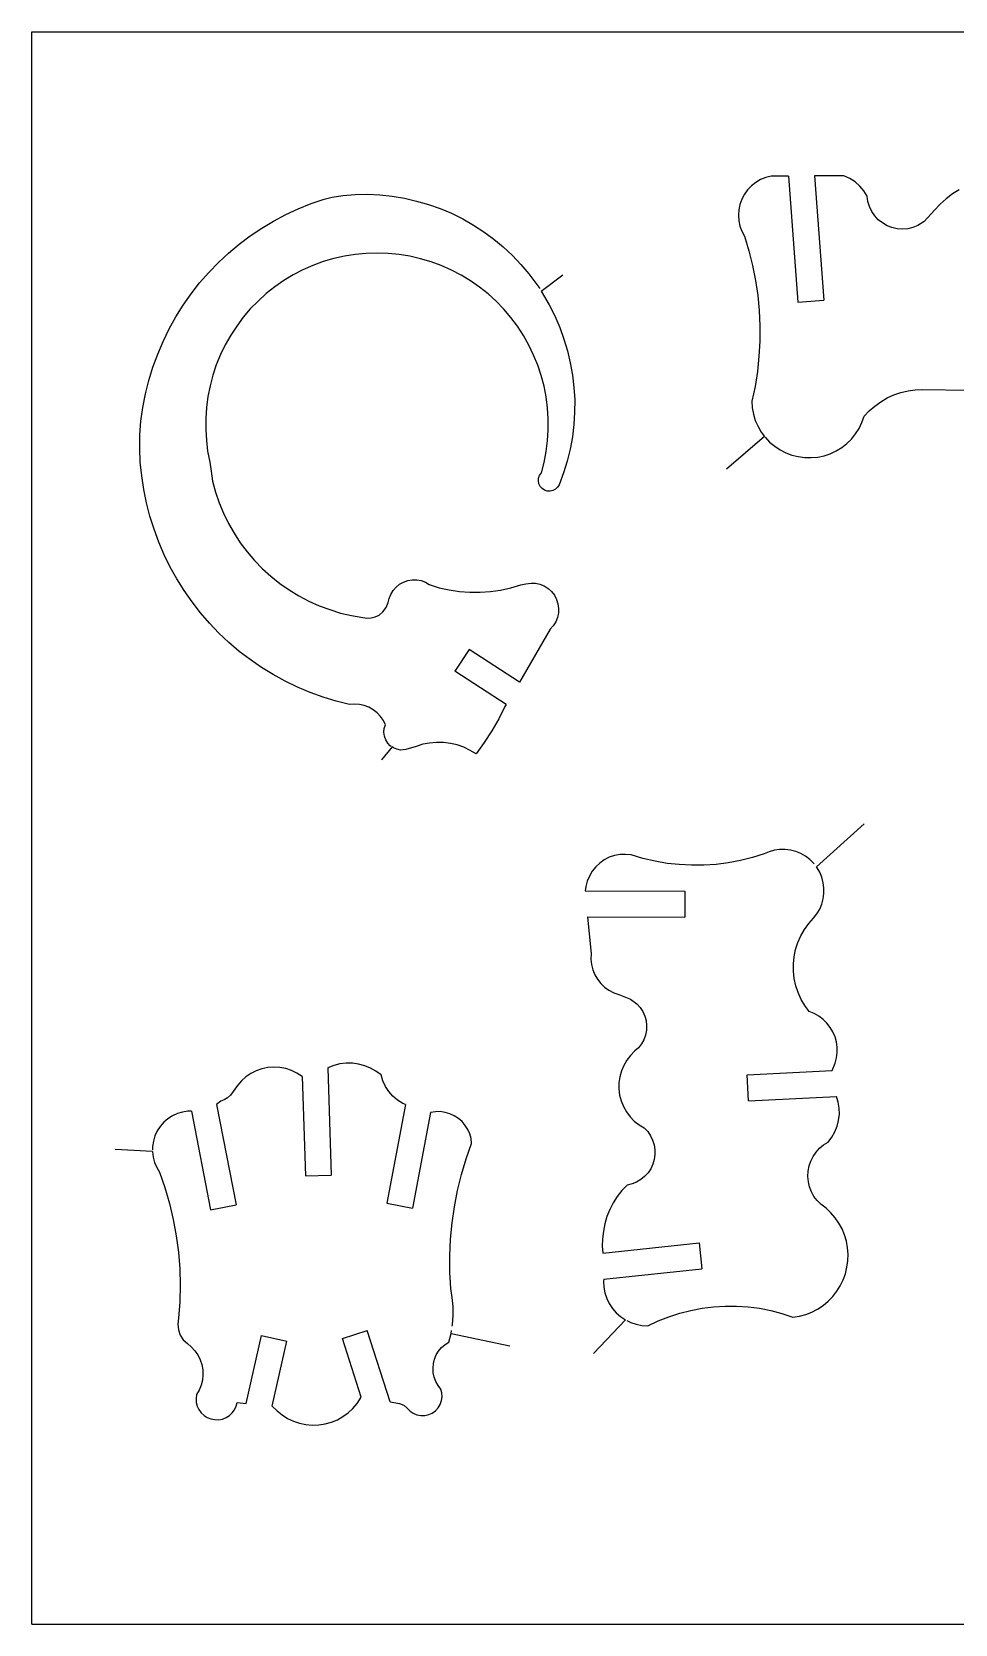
# Model space of a CAD drawing. Extents: x 265 to 565, y 405 to 650.
# Drawn here: x 264.9 to 407, y 404.8 to 649.8 of the extents above; entities that cross this region are included whole.
import ezdxf

# ---------------------------------------------------------------- set-up
doc = ezdxf.new("R2010")
doc.units = 0
doc.linetypes.add('AUSGEZOGEN', pattern=[0])
doc.layers.add('01_DREHEN', color=7, linetype='AUSGEZOGEN')
doc.layers.add('02_MITTEL', color=2, linetype='AUSGEZOGEN')

msp = doc.modelspace()

# ---------------------------------------------------------------- linework, layer by layer
at = {"layer": '01_DREHEN'}
for p, q in [((377.853627, 627.326913), (377.055417, 627.013443)), ((378.675897, 627.538443), (377.853627, 627.326913)), ((381.362805, 627.553186), (378.675897, 627.538443)), ((381.362805, 627.553186), (382.805226, 608.1703)), ((389.888577, 627.599973), (385.37223, 627.575173)), ((385.37223, 627.575173), (386.794196, 608.467147)), ((390.772527, 627.200883), (389.888577, 627.599973)), ((391.592067, 626.675883), (390.772527, 627.200883)), ((314.639253, 624.727474), (316.539913, 624.758651)), ((316.539913, 624.758651), (318.451349, 624.661495)), ((374.551017, 624.760713), (374.151807, 624.024183)), ((375.057117, 625.454493), (374.551017, 624.760713)), ((375.646497, 626.065143), (375.057117, 625.454493)), ((376.318887, 626.590143), (375.646497, 626.065143)), ((377.055417, 627.013443), (376.318887, 626.590143)), ((392.307357, 626.022363), (391.592067, 626.675883)), ((392.939487, 625.288443), (392.307357, 626.022363)), ((393.464487, 624.466023), (392.939487, 625.288443)), ((406.592187, 624.824973), (405.601257, 624.067053)), ((407.642307, 625.454493), (406.592187, 624.824973)), ((303.940007, 621.646843), (305.876807, 622.546269)), ((305.876807, 622.546269), (307.845933, 623.343856)), ((307.845933, 623.343856), (309.86793, 624.02045)), ((309.86793, 624.02045), (311.084418, 624.338259)), ((311.084418, 624.338259), (312.729861, 624.571661)), ((312.729861, 624.571661), (314.639253, 624.727474)), ((318.451349, 624.661495), (320.355176, 624.455836)), ((320.355176, 624.455836), (322.229746, 624.144788)), ((322.229746, 624.144788), (324.091328, 623.724767)), ((324.091328, 623.724767), (325.923795, 623.196538)), ((325.923795, 623.196538), (327.72455, 622.56013)), ((327.72455, 622.56013), (329.470049, 621.831641)), ((373.688337, 622.384923), (373.648197, 621.543753)), ((373.878627, 623.204493), (373.688337, 622.384923)), ((374.151807, 624.024183), (373.878627, 623.204493)), ((393.569007, 623.646483), (393.464487, 624.466023)), ((393.801927, 622.867053), (393.569007, 623.646483)), ((394.158267, 622.133013), (393.801927, 622.867053)), ((403.835967, 622.320573), (402.215517, 620.595453)), ((404.677167, 623.226003), (403.835967, 622.320573)), ((405.601257, 624.067053), (404.677167, 623.226003)), ((300.245389, 619.549209), (302.056532, 620.648129)), ((302.056532, 620.648129), (303.940007, 621.646843)), ((329.470049, 621.831641), (331.188658, 620.973881)), ((331.188658, 620.973881), (332.830682, 620.024652)), ((332.830682, 620.024652), (334.441798, 618.985879)), ((373.648197, 621.543753), (373.688337, 620.681193)), ((373.688337, 620.681193), (373.857117, 619.858923)), ((373.857117, 619.858923), (374.151807, 619.060713)), ((394.621737, 621.458133), (394.158267, 622.133013)), ((395.167977, 620.847363), (394.621737, 621.458133)), ((395.800227, 620.343753), (395.167977, 620.847363)), ((396.515397, 619.923153), (395.800227, 620.343753)), ((397.270827, 619.628583), (396.515397, 619.923153)), ((401.269917, 619.944663), (400.511877, 619.650093)), ((402.215517, 620.595453), (401.269917, 619.944663)), ((296.781357, 617.074377), (298.466438, 618.348588)), ((298.466438, 618.348588), (300.245389, 619.549209)), ((334.441798, 618.985879), (335.976108, 617.855735)), ((335.976108, 617.855735), (337.434171, 616.655786)), ((374.151807, 619.060713), (374.572407, 618.302583)), ((374.572407, 618.302583), (375.247407, 616.074063)), ((398.071737, 619.438323), (397.270827, 619.628583)), ((398.891307, 619.398153), (398.071737, 619.438323)), ((399.710847, 619.459803), (398.891307, 619.398153)), ((400.511877, 619.650093), (399.710847, 619.459803)), ((293.583762, 614.266168), (295.145142, 615.718782)), ((295.145142, 615.718782), (296.781357, 617.074377)), ((312.981784, 615.2502), (311.330626, 614.865512)), ((314.648591, 615.485827), (312.981784, 615.2502)), ((316.324352, 615.660403), (314.648591, 615.485827)), ((318.010474, 615.709467), (316.324352, 615.660403)), ((319.707533, 615.654705), (318.010474, 615.709467)), ((321.396906, 615.491313), (319.707533, 615.654705)), ((323.051743, 615.219357), (321.396906, 615.491313)), ((324.69896, 614.841613), (323.051743, 615.219357)), ((337.434171, 616.655786), (338.83937, 615.342529)), ((338.83937, 615.342529), (340.147362, 613.954507)), ((375.247407, 616.074063), (375.815277, 613.802583)), ((290.694896, 611.12947), (292.092307, 612.734725)), ((292.092307, 612.734725), (293.583762, 614.266168)), ((306.583723, 613.124111), (305.077768, 612.353179)), ((308.119807, 613.811977), (306.583723, 613.124111)), ((309.706764, 614.400057), (308.119807, 613.811977)), ((311.330626, 614.865512), (309.706764, 614.400057)), ((326.31438, 614.35535), (324.69896, 614.841613)), ((327.898497, 613.779863), (326.31438, 614.35535)), ((329.451013, 613.095998), (327.898497, 613.779863)), ((330.948413, 612.320157), (329.451013, 613.095998)), ((340.147362, 613.954507), (341.379146, 612.496593)), ((375.815277, 613.802583), (376.276017, 611.506983)), ((289.391395, 609.450539), (290.694896, 611.12947)), ((302.244968, 610.514779), (300.937437, 609.468355)), ((303.644101, 611.484784), (302.244968, 610.514779)), ((305.077768, 612.353179), (303.644101, 611.484784)), ((332.392686, 611.433817), (330.948413, 612.320157)), ((333.784655, 610.480044), (332.392686, 611.433817)), ((335.097607, 609.431805), (333.784655, 610.480044)), ((341.379146, 612.496593), (343.060132, 610.250496)), ((343.295571, 609.848672), (346.590187, 612.366224)), ((376.276017, 611.506983), (376.613457, 609.173943)), ((287.029804, 605.905537), (288.176509, 607.694605)), ((288.176509, 607.694605), (289.391395, 609.450539)), ((299.680647, 608.322252), (298.494295, 607.121352)), ((300.937437, 609.468355), (299.680647, 608.322252)), ((336.336704, 608.292533), (335.097607, 609.431805)), ((337.521124, 607.082837), (336.336704, 608.292533)), ((343.295571, 609.848672), (344.517817, 607.728274)), ((344.517817, 607.728274), (345.372367, 606.039832)), ((376.613457, 609.173943), (376.846497, 606.859923)), ((382.805226, 608.1703), (386.794196, 608.467147)), ((285.99867, 604.042155), (287.029804, 605.905537)), ((297.401985, 605.844045), (296.401098, 604.4903)), ((298.494295, 607.121352), (297.401985, 605.844045)), ((338.610337, 605.779764), (337.521124, 607.082837)), ((339.63503, 604.448342), (338.610337, 605.779764)), ((345.372367, 606.039832), (346.126869, 604.279012)), ((376.846497, 606.859923), (376.929507, 604.502703)), ((285.077632, 602.128379), (285.99867, 604.042155)), ((295.469905, 603.06283), (294.628572, 601.599115)), ((296.401098, 604.4903), (295.469905, 603.06283)), ((340.545944, 603.018833), (339.63503, 604.448342)), ((341.373765, 601.562058), (340.545944, 603.018833)), ((346.126869, 604.279012), (346.776824, 602.485796)), ((376.929507, 604.502703), (376.929507, 602.166933)), ((284.245871, 600.159326), (285.077632, 602.128379)), ((294.628572, 601.599115), (293.897626, 600.084796)), ((342.104164, 600.030284), (341.373765, 601.562058)), ((346.776824, 602.485796), (347.327822, 600.660675)), ((347.327822, 600.660675), (347.75312, 598.800952)), ((376.929507, 602.166933), (376.803747, 599.833923)), ((282.888944, 596.123704), (283.50122, 598.156095)), ((283.50122, 598.156095), (284.245871, 600.159326)), ((293.258574, 598.515563), (292.724999, 596.91681)), ((293.897626, 600.084796), (293.258574, 598.515563)), ((342.754293, 598.468763), (342.104164, 600.030284)), ((343.281177, 596.875401), (342.754293, 598.468763)), ((347.75312, 598.800952), (348.095973, 596.932641)), ((376.803747, 599.833923), (376.551807, 597.498153)), ((282.363306, 594.05992), (282.888944, 596.123704)), ((292.724999, 596.91681), (292.304995, 595.286696)), ((343.727303, 595.230643), (343.281177, 596.875401)), ((348.095973, 596.932641), (348.294404, 595.027899)), ((376.551807, 597.498153), (376.192977, 595.183803)), ((281.94851, 591.967236), (282.363306, 594.05992)), ((291.969408, 593.622486), (291.74233, 591.950608)), ((292.304995, 595.286696), (291.969408, 593.622486)), ((344.048493, 593.570277), (343.727303, 595.230643)), ((344.243927, 591.899283), (344.048493, 593.570277)), ((348.294404, 595.027899), (348.431258, 593.119246)), ((348.431258, 593.119246), (348.417064, 591.213738)), ((376.192977, 595.183803), (375.708147, 592.912413)), ((375.708147, 592.912413), (375.751017, 591.902583)), ((395.545827, 592.848033), (396.534057, 593.415903)), ((396.534057, 593.415903), (397.565397, 593.879373)), ((397.565397, 593.879373), (398.639607, 594.259683)), ((398.639607, 594.259683), (399.753747, 594.511503)), ((399.753747, 594.511503), (400.868097, 594.658803)), ((400.868097, 594.658803), (402.003747, 594.698943)), ((402.003747, 594.698943), (409.094127, 594.615903)), ((281.658599, 589.863433), (281.94851, 591.967236)), ((291.74233, 591.950608), (291.642822, 590.26789)), ((344.354429, 590.219561), (344.243927, 591.899283)), ((348.417064, 591.213738), (348.296606, 589.318666)), ((375.751017, 591.902583), (375.941067, 590.914113)), ((375.941067, 590.914113), (376.235847, 589.966023)), ((392.663577, 589.652583), (392.979627, 590.598033)), ((392.979627, 590.598033), (393.759057, 591.417723)), ((393.759057, 591.417723), (394.621737, 592.175763)), ((394.621737, 592.175763), (395.545827, 592.848033)), ((281.477601, 587.749228), (281.658599, 589.863433)), ((291.642822, 590.26789), (291.628002, 588.575112)), ((291.628002, 588.575112), (291.741112, 586.895542)), ((344.24014, 586.843979), (344.361044, 588.526302)), ((344.361044, 588.526302), (344.354429, 590.219561)), ((348.296606, 589.318666), (348.070055, 587.434138)), ((376.235847, 589.966023), (376.656327, 589.041813)), ((376.656327, 589.041813), (377.159967, 588.179253)), ((377.159967, 588.179253), (377.649886, 587.513331)), ((391.675227, 587.906073), (392.224317, 588.747123)), ((392.224317, 588.747123), (392.663577, 589.652583)), ((281.466396, 585.634072), (281.477601, 587.749228)), ((281.556335, 583.529241), (281.466396, 585.634072)), ((291.741112, 586.895542), (291.915676, 585.2199)), ((344.0347, 585.171701), (344.24014, 586.843979)), ((347.716475, 585.555258), (347.256408, 583.689535)), ((348.070055, 587.434138), (347.716475, 585.555258)), ((377.649886, 587.513331), (371.818157, 582.456171)), ((377.749197, 587.378343), (378.442977, 586.641813)), ((378.442977, 586.641813), (379.222407, 585.990903)), ((379.222407, 585.990903), (380.042067, 585.444423)), ((388.688577, 585.275763), (389.551137, 585.800763)), ((389.551137, 585.800763), (390.351927, 586.411383)), ((390.351927, 586.411383), (391.045707, 587.105163)), ((391.045707, 587.105163), (391.675227, 587.906073)), ((281.77448, 581.435264), (281.556335, 583.529241)), ((291.915676, 585.2199), (292.236449, 583.562084)), ((292.236449, 583.562084), (292.445984, 582.145742)), ((343.297385, 581.882026), (343.720105, 583.512422)), ((343.720105, 583.512422), (344.0347, 585.171701)), ((347.256408, 583.689535), (346.704678, 581.876216)), ((380.042067, 585.444423), (380.947527, 584.981193)), ((380.947527, 584.981193), (381.874197, 584.624853)), ((381.874197, 584.624853), (382.862547, 584.391813)), ((382.862547, 584.391813), (383.851017, 584.244423)), ((383.851017, 584.244423), (384.860847, 584.244423)), ((384.860847, 584.244423), (385.849317, 584.308803)), ((385.849317, 584.308803), (386.837667, 584.517723)), ((386.837667, 584.517723), (387.783267, 584.833803)), ((387.783267, 584.833803), (388.688577, 585.275763)), ((282.101243, 579.33372), (281.77448, 581.435264)), ((292.445984, 582.145742), (292.668815, 580.625789)), ((342.854686, 580.651008), (342.872806, 581.097248)), ((342.921726, 580.213641), (342.854686, 580.651008)), ((342.872806, 581.097248), (343.018001, 581.513654)), ((343.018001, 581.513654), (343.297385, 581.882026)), ((346.704678, 581.876216), (346.046863, 580.073351)), ((282.526826, 577.263946), (282.101243, 579.33372)), ((292.668815, 580.625789), (293.140777, 578.940621)), ((293.140777, 578.940621), (293.692834, 577.285424)), ((343.133285, 579.812925), (342.921726, 580.213641)), ((343.420833, 579.481898), (343.133285, 579.812925)), ((343.786979, 579.223878), (343.420833, 579.481898)), ((344.201261, 579.099937), (343.786979, 579.223878)), ((344.647527, 579.08185), (344.201261, 579.099937)), ((345.080453, 579.191529), (344.647527, 579.08185)), ((345.481538, 579.400412), (345.080453, 579.191529)), ((345.807547, 579.708913), (345.481538, 579.400412)), ((346.046863, 580.073351), (345.807547, 579.708913)), ((283.035862, 575.221748), (282.526826, 577.263946)), ((293.692834, 577.285424), (294.366138, 575.682974)), ((283.6676, 573.216584), (283.035862, 575.221748)), ((294.366138, 575.682974), (295.143445, 574.115821)), ((295.143445, 574.115821), (295.999051, 572.597332)), ((284.403976, 571.241201), (283.6676, 573.216584)), ((285.239261, 569.297599), (284.403976, 571.241201)), ((295.999051, 572.597332), (296.956913, 571.132357)), ((296.956913, 571.132357), (298.012344, 569.73953)), ((286.155401, 567.405642), (285.239261, 569.297599)), ((298.012344, 569.73953), (299.14359, 568.419209)), ((299.14359, 568.419209), (300.374339, 567.152476)), ((287.192592, 565.566563), (286.155401, 567.405642)), ((300.374339, 567.152476), (301.658184, 565.99624)), ((301.658184, 565.99624), (303.020431, 564.888559)), ((288.310663, 563.778891), (287.192592, 565.566563)), ((289.528117, 562.044796), (288.310663, 563.778891)), ((303.020431, 564.888559), (304.457005, 563.896331)), ((304.457005, 563.896331), (305.946164, 562.993161)), ((320.138366, 563.203067), (320.47868, 563.787987)), ((320.47868, 563.787987), (320.932059, 564.322673)), ((320.932059, 564.322673), (321.478901, 564.759295)), ((321.478901, 564.759295), (322.076714, 565.096352)), ((322.076714, 565.096352), (322.730605, 565.334046)), ((322.730605, 565.334046), (323.418421, 565.427327)), ((323.418421, 565.427327), (324.114736, 565.437883)), ((324.114736, 565.437883), (324.803241, 565.318411)), ((324.803241, 565.318411), (325.443432, 565.067434)), ((325.443432, 565.067434), (326.051704, 564.707956)), ((326.051704, 564.707956), (327.561209, 564.229661)), ((327.561209, 564.229661), (329.118714, 563.885583)), ((329.118714, 563.885583), (330.689234, 563.647915)), ((330.689234, 563.647915), (332.28676, 563.539562)), ((332.28676, 563.539562), (333.873593, 563.535301)), ((333.873593, 563.535301), (335.470627, 563.636947)), ((335.470627, 563.636947), (337.035539, 563.843107)), ((337.035539, 563.843107), (338.606201, 564.197904)), ((338.606201, 564.197904), (340.123629, 564.65227)), ((340.123629, 564.65227), (340.927957, 564.841148)), ((340.927957, 564.841148), (341.740977, 564.947473)), ((341.740977, 564.947473), (342.421347, 564.932148)), ((342.421347, 564.932148), (343.068932, 564.78941)), ((343.068932, 564.78941), (343.734972, 564.497904)), ((343.734972, 564.497904), (344.324305, 564.114947)), ((344.324305, 564.114947), (344.860924, 563.643009)), ((344.860924, 563.643009), (345.299784, 563.074683)), ((290.821583, 560.383347), (289.528117, 562.044796)), ((305.946164, 562.993161), (307.492468, 562.160461)), ((307.492468, 562.160461), (309.089721, 561.459751)), ((309.089721, 561.459751), (310.718188, 560.848256)), ((318.915381, 560.517319), (319.398229, 561.181696)), ((319.398229, 561.181696), (319.699826, 561.932126)), ((319.699826, 561.932126), (319.889114, 562.544294)), ((319.889114, 562.544294), (320.138366, 563.203067)), ((345.299784, 563.074683), (345.619791, 562.432082)), ((345.619791, 562.432082), (345.838275, 561.757309)), ((345.838275, 561.757309), (345.933769, 561.048247)), ((292.196001, 558.770568), (290.821583, 560.383347)), ((293.644584, 557.249036), (292.196001, 558.770568)), ((310.718188, 560.848256), (312.380575, 560.324025)), ((312.380575, 560.324025), (314.091097, 559.931279)), ((314.091097, 559.931279), (315.817217, 559.623617)), ((315.817217, 559.623617), (316.456293, 559.563724)), ((316.456293, 559.563724), (317.110826, 559.588809)), ((317.110826, 559.588809), (317.728354, 559.736631)), ((317.728354, 559.736631), (318.315995, 559.988928)), ((318.315995, 559.988928), (318.915381, 560.517319)), ((345.514196, 558.973917), (345.136128, 558.363708)), ((345.78471, 559.635025), (345.514196, 558.973917)), ((345.922944, 560.349585), (345.78471, 559.635025)), ((345.933769, 561.048247), (345.922944, 560.349585)), ((295.190358, 555.802417), (293.644584, 557.249036)), ((344.659279, 557.848174), (339.949281, 549.670956)), ((345.136128, 558.363708), (344.659279, 557.848174)), ((296.79329, 554.426149), (295.190358, 555.802417)), ((298.468063, 553.162571), (296.79329, 554.426149)), ((332.18626, 554.735098), (330.000795, 551.384913)), ((339.949281, 549.670956), (332.18626, 554.735098)), ((300.202439, 551.948185), (298.468063, 553.162571)), ((302.008458, 550.846347), (300.202439, 551.948185)), ((337.866146, 546.254016), (330.000795, 551.384913)), ((303.848513, 549.831545), (302.008458, 550.846347)), ((305.762776, 548.932183), (303.848513, 549.831545)), ((307.689168, 548.096189), (305.762776, 548.932183)), ((309.687936, 547.394085), (307.689168, 548.096189)), ((311.696409, 546.779196), (309.687936, 547.394085)), ((313.741484, 546.25161), (311.696409, 546.779196)), ((314.514242, 546.332114), (313.741484, 546.25161)), ((315.283345, 546.26414), (314.514242, 546.332114)), ((316.0185, 546.10917), (315.283345, 546.26414)), ((316.745735, 545.824069), (316.0185, 546.10917)), ((317.42026, 545.449957), (316.745735, 545.824069)), ((318.018227, 544.98441), (317.42026, 545.449957)), ((318.542366, 544.424968), (318.018227, 544.98441)), ((318.987703, 543.795334), (318.542366, 544.424968)), ((336.729, 544.035829), (335.652999, 542.189399)), ((337.694775, 545.93276), (336.729, 544.035829)), ((337.866146, 546.254016), (337.694775, 545.93276)), ((319.312271, 543.110106), (318.987703, 543.795334)), ((319.071488, 541.983523), (319.116485, 542.559154)), ((319.153778, 541.399767), (319.071488, 541.983523)), ((319.116485, 542.559154), (319.312271, 543.110106)), ((335.652999, 542.189399), (334.506469, 540.397484)), ((320.315835, 539.721458), (318.683029, 537.752154)), ((319.339796, 540.829321), (319.153778, 541.399767)), ((319.644943, 540.330524), (319.339796, 540.829321)), ((320.047268, 539.906459), (319.644943, 540.330524)), ((320.192626, 539.80633), (320.047268, 539.906459)), ((320.525973, 539.576706), (320.315835, 539.721458)), ((321.057777, 539.357419), (320.525973, 539.576706)), ((321.640079, 539.248389), (321.057777, 539.357419)), ((322.455357, 539.333322), (321.640079, 539.248389)), ((324.013088, 539.813393), (322.455357, 539.333322)), ((325.038504, 540.130268), (324.013088, 539.813393)), ((326.097558, 540.305205), (325.038504, 540.130268)), ((327.165777, 540.41649), (326.097558, 540.305205)), ((328.244536, 540.40228), (327.165777, 540.41649)), ((329.317689, 540.260926), (328.244536, 540.40228)), ((330.357051, 540.029907), (329.317689, 540.260926)), ((331.366707, 539.669142), (330.357051, 540.029907)), ((332.34737, 539.200452), (331.366707, 539.669142)), ((333.247324, 538.680162), (332.34737, 539.200452)), ((334.506469, 540.397484), (333.247324, 538.680162)), ((385.664025, 521.257408), (392.979913, 527.872218)), ((352.287232, 521.865492), (351.662001, 521.269467)), ((352.985924, 522.352493), (352.287232, 521.865492)), ((353.761647, 522.743697), (352.985924, 522.352493)), ((354.568765, 523.008153), (353.761647, 522.743697)), ((355.429379, 523.181663), (354.568765, 523.008153)), ((356.274871, 523.189844), (355.429379, 523.181663)), ((357.133788, 523.110653), (356.274871, 523.189844)), ((358.941954, 522.561899), (357.133788, 523.110653)), ((360.804628, 522.137396), (358.941954, 522.561899)), ((362.653405, 521.797445), (360.804628, 522.137396)), ((372.086053, 521.901571), (370.222716, 521.648363)), ((373.955956, 522.256395), (372.086053, 521.901571)), ((375.795784, 522.721577), (373.955956, 522.256395)), ((377.599461, 523.292313), (375.795784, 522.721577)), ((378.367916, 523.603386), (377.599461, 523.292313)), ((379.173192, 523.846561), (378.367916, 523.603386)), ((379.985221, 523.960049), (379.173192, 523.846561)), ((380.828627, 523.946911), (379.985221, 523.960049)), ((381.666782, 523.848063), (380.828627, 523.946911)), ((382.469565, 523.626002), (381.666782, 523.848063)), ((383.24327, 523.323501), (382.469565, 523.626002)), ((383.965116, 522.896385), (383.24327, 523.323501)), ((384.636686, 522.390603), (383.965116, 522.896385)), ((385.239217, 521.807824), (384.636686, 522.390603)), ((350.687291, 519.858455), (350.340088, 519.06718)), ((351.113562, 520.601859), (350.687291, 519.858455)), ((351.662001, 521.269467), (351.113562, 520.601859)), ((364.539187, 521.623579), (362.653405, 521.797445)), ((366.430869, 521.513701), (364.539187, 521.623579)), ((368.331508, 521.529411), (366.430869, 521.513701)), ((370.222716, 521.648363), (368.331508, 521.529411)), ((385.278235, 521.757268), (385.239217, 521.807824)), ((385.748747, 521.147636), (385.664025, 521.257408)), ((386.167109, 520.433822), (385.748747, 521.147636)), ((386.496883, 519.663643), (386.167109, 520.433822)), ((386.697988, 518.840915), (386.496883, 519.663643)), ((350.134802, 518.24146), (350.041114, 517.569937)), ((350.041114, 517.569937), (365.398956, 517.553257)), ((350.340088, 519.06718), (350.134802, 518.24146)), ((365.398956, 517.553257), (365.394612, 513.553259)), ((386.678449, 516.351766), (386.798354, 517.185328)), ((386.811462, 518.028737), (386.697988, 518.840915)), ((386.798354, 517.185328), (386.811462, 518.028737)), ((385.726529, 514.050803), (386.153539, 514.772809)), ((386.153539, 514.772809), (386.477576, 515.544499)), ((386.477576, 515.544499), (386.678449, 516.351766)), ((350.386609, 513.56956), (350.95446, 507.876984)), ((350.386609, 513.56956), (365.394612, 513.553259)), ((383.792522, 511.630581), (384.470164, 512.560766)), ((384.470164, 512.560766), (385.220749, 513.379262)), ((385.220749, 513.379262), (385.726529, 514.050803)), ((382.431318, 508.565909), (382.785339, 509.633395)), ((382.785339, 509.633395), (383.238418, 510.667556)), ((383.238418, 510.667556), (383.792522, 511.630581)), ((350.95446, 507.876984), (350.921894, 507.05682)), ((382.120778, 506.334877), (382.223077, 507.444431)), ((382.223077, 507.444431), (382.431318, 508.565909)), ((350.921894, 507.05682), (351.016539, 506.243667)), ((351.016539, 506.243667), (351.217167, 505.445175)), ((351.217167, 505.445175), (351.525652, 504.677079)), ((382.12244, 505.215768), (382.120778, 506.334877)), ((382.230897, 504.086782), (382.12244, 505.215768)), ((351.525652, 504.677079), (351.948693, 503.984284)), ((351.948693, 503.984284), (352.458093, 503.323988)), ((352.458093, 503.323988), (353.03849, 502.76223)), ((353.03849, 502.76223), (353.712014, 502.277627)), ((353.712014, 502.277627), (354.437687, 501.893331)), ((382.489589, 502.984165), (382.230897, 504.086782)), ((382.832557, 501.91695), (382.489589, 502.984165)), ((354.437687, 501.893331), (355.216161, 501.611841)), ((355.216161, 501.611841), (357.049082, 500.89405)), ((357.049082, 500.89405), (358.021848, 500.212604)), ((358.021848, 500.212604), (358.520168, 499.636691)), ((383.288458, 500.882255), (382.832557, 501.91695)), ((383.874904, 499.919156), (383.288458, 500.882255)), ((384.531093, 499.013889), (383.874904, 499.919156)), ((358.520168, 499.636691), (358.925102, 499.010218)), ((358.925102, 499.010218), (359.24381, 498.324572)), ((359.24381, 498.324572), (359.43099, 497.610592)), ((359.43099, 497.610592), (359.509888, 496.863543)), ((385.304787, 498.711268), (384.531093, 499.013889)), ((386.028736, 498.30565), (385.304787, 498.711268)), ((386.67889, 497.801872), (386.028736, 498.30565)), ((387.262234, 497.242343), (386.67889, 497.801872)), ((359.351392, 495.377127), (359.075096, 494.684398)), ((359.484954, 496.126158), (359.351392, 495.377127)), ((359.509888, 496.863543), (359.484954, 496.126158)), ((387.771631, 496.582017), (387.262234, 497.242343)), ((388.191965, 495.889592), (387.771631, 496.582017)), ((388.524457, 495.119162), (388.191965, 495.889592)), ((388.726891, 494.339273), (388.524457, 495.119162)), ((357.712802, 492.951239), (357.037141, 492.27388)), ((358.243319, 493.453866), (357.712802, 492.951239)), ((358.722499, 494.041786), (358.243319, 493.453866)), ((359.075096, 494.684398), (358.722499, 494.041786)), ((388.840008, 493.524537), (388.726891, 494.339273)), ((388.732198, 491.888264), (388.828862, 492.702398)), ((388.828862, 492.702398), (388.840008, 493.524537)), ((300.283009, 490.21025), (299.412655, 489.903084)), ((301.176086, 490.406783), (300.283009, 490.21025)), ((302.108417, 490.464981), (301.176086, 490.406783)), ((303.03851, 490.395494), (302.108417, 490.464981)), ((303.946646, 490.223877), (303.03851, 490.395494)), ((304.833872, 489.928196), (303.946646, 490.223877)), ((311.335283, 490.692004), (310.415448, 490.338967)), ((310.415448, 490.338967), (310.965396, 473.844164)), ((312.281931, 490.941155), (311.335283, 490.692004)), ((313.247353, 491.058618), (312.281931, 490.941155)), ((314.207224, 491.046215), (313.247353, 491.058618)), ((315.165451, 490.908792), (314.207224, 491.046215)), ((316.106705, 490.668145), (315.165451, 490.908792)), ((317.000523, 490.305729), (316.106705, 490.668145)), ((317.835515, 489.84803), (317.000523, 490.305729)), ((356.006417, 490.722609), (355.631697, 489.869458)), ((356.464312, 491.54661), (356.006417, 490.722609)), ((357.037141, 492.27388), (356.464312, 491.54661)), ((388.071395, 489.92933), (388.531565, 491.083596)), ((388.531565, 491.083596), (388.732198, 491.888264)), ((296.520652, 487.625488), (295.466929, 486.131827)), ((297.125582, 488.345338), (296.520652, 487.625488)), ((297.823052, 488.963252), (297.125582, 488.345338)), ((298.583339, 489.481884), (297.823052, 488.963252)), ((299.412655, 489.903084), (298.583339, 489.481884)), ((305.655688, 489.516615), (304.833872, 489.928196)), ((306.457394, 489.014211), (305.655688, 489.516615)), ((306.457394, 489.014211), (306.967617, 473.710875)), ((318.625843, 489.270632), (317.835515, 489.84803)), ((318.903942, 488.362142), (318.625843, 489.270632)), ((319.296243, 487.494933), (318.903942, 488.362142)), ((355.251888, 488.024265), (355.228187, 487.0957)), ((355.378659, 488.962037), (355.251888, 488.024265)), ((355.631697, 489.869458), (355.378659, 488.962037)), ((374.975995, 489.27456), (388.071395, 489.92933)), ((375.175745, 485.279551), (374.975995, 489.27456)), ((293.94173, 485.20144), (293.308959, 484.697086)), ((294.480197, 485.440347), (293.94173, 485.20144)), ((295.006241, 485.728222), (294.480197, 485.440347)), ((295.466929, 486.131827), (295.006241, 485.728222)), ((319.810971, 486.71334), (319.296243, 487.494933)), ((320.44643, 485.993686), (319.810971, 486.71334)), ((321.165779, 485.386104), (320.44643, 485.993686)), ((321.968187, 484.871821), (321.165779, 485.386104)), ((355.228187, 487.0957), (355.353983, 486.156092)), ((355.353983, 486.156092), (355.589537, 485.268156)), ((355.589537, 485.268156), (355.931112, 484.392016)), ((375.175745, 485.279551), (388.713736, 485.95645)), ((389.01187, 485.059538), (388.713736, 485.95645)), ((286.497727, 482.96901), (285.812643, 482.517775)), ((287.268844, 483.313919), (286.497727, 482.96901)), ((288.063308, 483.550856), (287.268844, 483.313919)), ((288.883419, 483.693124), (288.063308, 483.550856)), ((289.427596, 483.70192), (288.883419, 483.693124)), ((289.427596, 483.70192), (292.388798, 468.48929)), ((293.308959, 484.697086), (296.315105, 469.253562)), ((322.398021, 484.684377), (319.530662, 469.51127)), ((322.398021, 484.684377), (321.968187, 484.871821)), ((326.240784, 483.47769), (323.461096, 468.768511)), ((326.994493, 483.600293), (326.240784, 483.47769)), ((327.745706, 483.608361), (326.994493, 483.600293)), ((328.494433, 483.488729), (327.745706, 483.608361)), ((329.202468, 483.26767), (328.494433, 483.488729)), ((329.892173, 482.965442), (329.202468, 483.26767)), ((330.52583, 482.567773), (329.892173, 482.965442)), ((355.931112, 484.392016), (356.403639, 483.565744)), ((356.403639, 483.565744), (356.948104, 482.818823)), ((356.948104, 482.818823), (357.604193, 482.145122)), ((389.158121, 484.136904), (389.01187, 485.059538)), ((389.071593, 482.26452), (389.179929, 483.206884)), ((389.179929, 483.206884), (389.158121, 484.136904)), ((284.174659, 480.643862), (283.817047, 479.877244)), ((284.625862, 481.32993), (284.174659, 480.643862)), ((285.175928, 481.97579), (284.625862, 481.32993)), ((285.812643, 482.517775), (285.175928, 481.97579)), ((331.095167, 482.075796), (330.52583, 482.567773)), ((331.56325, 481.493928), (331.095167, 482.075796)), ((331.977661, 480.859554), (331.56325, 481.493928)), ((332.280051, 480.180738), (331.977661, 480.859554)), ((357.604193, 482.145122), (358.352883, 481.570318)), ((358.352883, 481.570318), (359.153729, 481.095578)), ((359.153729, 481.095578), (359.672755, 480.539357)), ((359.672755, 480.539357), (360.101438, 479.908074)), ((388.028894, 479.678879), (388.484814, 480.481461)), ((388.484814, 480.481461), (388.839956, 481.357867)), ((388.839956, 481.357867), (389.071593, 482.26452)), ((283.417003, 477.473728), (277.66532, 477.806581)), ((283.424386, 478.261313), (283.419499, 477.740061)), ((283.580583, 479.087854), (283.424386, 478.261313)), ((283.817047, 479.877244), (283.580583, 479.087854)), ((331.724534, 476.346732), (332.559422, 478.715946)), ((332.48427, 479.458068), (332.280051, 480.180738)), ((332.559422, 478.715946), (332.48427, 479.458068)), ((360.101438, 479.908074), (360.417697, 479.225275)), ((360.417697, 479.225275), (360.647417, 478.507373)), ((360.647417, 478.507373), (360.76915, 477.756345)), ((360.76915, 477.756345), (360.760947, 476.995876)), ((385.601026, 477.387553), (386.141129, 477.994168)), ((386.141129, 477.994168), (386.758737, 478.507504)), ((386.758737, 478.507504), (387.454117, 478.930157)), ((387.454117, 478.930157), (388.028894, 479.678879)), ((283.417003, 477.473728), (283.416555, 477.42597)), ((283.416555, 477.42597), (283.515776, 476.594881)), ((283.515776, 476.594881), (283.752801, 475.800401)), ((283.752801, 475.800401), (284.079235, 475.032653)), ((330.987524, 473.918048), (331.724534, 476.346732)), ((360.458372, 475.522744), (360.139238, 474.833964)), ((360.691352, 476.241037), (360.458372, 475.522744)), ((360.760947, 476.995876), (360.691352, 476.241037)), ((384.537502, 475.247546), (384.774319, 476.005826)), ((384.774319, 476.005826), (385.137207, 476.733594)), ((385.137207, 476.733594), (385.601026, 477.387553)), ((284.079235, 475.032653), (284.519739, 474.305968)), ((284.519739, 474.305968), (285.353717, 471.924061)), ((306.967617, 473.710875), (310.965396, 473.844164)), ((330.39482, 471.459561), (330.987524, 473.918048)), ((358.612846, 473.159017), (357.964226, 472.774954)), ((359.205247, 473.631625), (358.612846, 473.159017)), ((359.722682, 474.197249), (359.205247, 473.631625)), ((360.139238, 474.833964), (359.722682, 474.197249)), ((384.346038, 473.637846), (384.400102, 474.455907)), ((384.419514, 472.829385), (384.346038, 473.637846)), ((384.400102, 474.455907), (384.537502, 475.247546)), ((285.353717, 471.924061), (286.047289, 469.478531)), ((329.926269, 468.980145), (330.39482, 471.459561)), ((354.991683, 470.555477), (354.374225, 469.576812)), ((355.710048, 471.463018), (354.991683, 470.555477)), ((356.50713, 472.317567), (355.710048, 471.463018)), ((357.261694, 472.479284), (356.50713, 472.317567)), ((357.964226, 472.774954), (357.261694, 472.479284)), ((384.600675, 472.051427), (384.419514, 472.829385)), ((384.890489, 471.285053), (384.600675, 472.051427)), ((385.268851, 470.574927), (384.890489, 471.285053)), ((385.737523, 469.939836), (385.268851, 470.574927)), ((286.047289, 469.478531), (286.627353, 466.994579)), ((292.388798, 468.48929), (296.315105, 469.253562)), ((319.530662, 469.51127), (323.461096, 468.768511)), ((329.560319, 466.481431), (329.926269, 468.980145)), ((353.835727, 468.550406), (353.397283, 467.471724)), ((354.374225, 469.576812), (353.835727, 468.550406)), ((386.318795, 469.359138), (385.737523, 469.939836)), ((387.129142, 468.754457), (386.318795, 469.359138)), ((387.866286, 468.054424), (387.129142, 468.754457)), ((388.535881, 467.293254), (387.866286, 468.054424)), ((286.627353, 466.994579), (287.097817, 464.506945)), ((329.32436, 463.977173), (329.560319, 466.481431)), ((353.063565, 466.362056), (352.85336, 465.219278)), ((353.397283, 467.471724), (353.063565, 466.362056)), ((389.112723, 466.459955), (388.535881, 467.293254)), ((389.602831, 465.591722), (389.112723, 466.459955)), ((389.981217, 464.647565), (389.602831, 465.591722)), ((287.097817, 464.506945), (287.414519, 461.985504)), ((329.209343, 461.450182), (329.32436, 463.977173)), ((352.723745, 464.04774), (352.678918, 462.889715)), ((352.85336, 465.219278), (352.723745, 464.04774)), ((352.775118, 461.850664), (367.580208, 463.425426)), ((367.580208, 463.425426), (368.003287, 459.447864)), ((390.2703, 463.66871), (389.981217, 464.647565)), ((390.456266, 462.680473), (390.2703, 463.66871)), ((287.414519, 461.985504), (287.618119, 459.441687)), ((329.225151, 458.922863), (329.209343, 461.450182)), ((352.678918, 462.889715), (352.775118, 461.850664)), ((390.345452, 459.669922), (390.480733, 460.671563)), ((390.530875, 461.681053), (390.456266, 462.680473)), ((390.480733, 460.671563), (390.530875, 461.681053)), ((287.618119, 459.441687), (287.672936, 456.904462)), ((329.347076, 456.394694), (329.225151, 458.922863)), ((352.913031, 457.842769), (368.003287, 459.447864)), ((389.766427, 457.737983), (390.10597, 458.677859)), ((390.10597, 458.677859), (390.345452, 459.669922)), ((287.672936, 456.904462), (287.624177, 454.367484)), ((329.581238, 455.022834), (329.347076, 456.394694)), ((352.913031, 457.842769), (352.88186, 457.50468)), ((352.88186, 457.50468), (352.926083, 456.612903)), ((352.926083, 456.612903), (353.097649, 455.730867)), ((353.097649, 455.730867), (353.379692, 454.881847)), ((388.157006, 455.161511), (388.780387, 455.970134)), ((388.780387, 455.970134), (389.324659, 456.826512)), ((389.324659, 456.826512), (389.766427, 457.737983)), ((287.624177, 454.367484), (287.423592, 451.834894)), ((329.706191, 453.649843), (329.581238, 455.022834)), ((329.720936, 452.256706), (329.706191, 453.649843)), ((353.379692, 454.881847), (353.747513, 454.0868)), ((353.747513, 454.0868), (354.250033, 453.322145)), ((354.250033, 453.322145), (354.842242, 452.654213)), ((366.32811, 453.031729), (368.07099, 453.379285)), ((368.07099, 453.379285), (369.823294, 453.597057)), ((369.823294, 453.597057), (371.585765, 453.690159)), ((371.585765, 453.690159), (373.358714, 453.69333)), ((373.358714, 453.69333), (375.123176, 453.573731)), ((375.123176, 453.573731), (376.877917, 453.350004)), ((376.877917, 453.350004), (378.620117, 453.020001)), ((385.825606, 453.243364), (386.67808, 453.796837)), ((386.67808, 453.796837), (387.456019, 454.443435)), ((387.456019, 454.443435), (388.157006, 455.161511)), ((287.423592, 451.834894), (287.358696, 450.92845)), ((287.358696, 450.92845), (287.449308, 450.052613)), ((329.585464, 450.609866), (329.628663, 450.85949)), ((329.628663, 450.85949), (329.720936, 452.256706)), ((356.260286, 451.552531), (351.339103, 446.391281)), ((354.842242, 452.654213), (355.506172, 452.065894)), ((355.506172, 452.065894), (356.260286, 451.552531)), ((356.457518, 451.45506), (357.050202, 451.162161)), ((357.050202, 451.162161), (357.913181, 450.89436)), ((357.913181, 450.89436), (358.780963, 450.706768)), ((359.684443, 450.644949), (361.277217, 451.407368)), ((361.277217, 451.407368), (362.921564, 452.057326)), ((362.921564, 452.057326), (364.596428, 452.602371)), ((364.596428, 452.602371), (366.32811, 453.031729)), ((378.620117, 453.020001), (380.332079, 452.566251)), ((380.332079, 452.566251), (382.013151, 452.010445)), ((382.013151, 452.010445), (383.018605, 452.149181)), ((383.018605, 452.149181), (383.99376, 452.398145)), ((383.99376, 452.398145), (384.937666, 452.773812)), ((384.937666, 452.773812), (385.825606, 453.243364)), ((287.449308, 450.052613), (287.693251, 449.194084)), ((287.693251, 449.194084), (288.158847, 448.484669)), ((288.158847, 448.484669), (288.800618, 447.913607)), ((297.860627, 438.709406), (300.198386, 449.166173)), ((300.198386, 449.166173), (304.102021, 448.29346)), ((312.681893, 448.711831), (316.491362, 449.931645)), ((315.579169, 439.663666), (312.681893, 448.711831)), ((320.004046, 438.961568), (316.491362, 449.931645)), ((329.071249, 448.140712), (329.392025, 449.49209)), ((329.392025, 449.49209), (329.46891, 449.936364)), ((329.392025, 449.49209), (338.426803, 447.594465)), ((358.780963, 450.706768), (359.684443, 450.644949)), ((288.800618, 447.913607), (289.412192, 447.413619)), ((289.412192, 447.413619), (289.964318, 446.815869)), ((289.964318, 446.815869), (290.420853, 446.173534)), ((290.420853, 446.173534), (290.794837, 445.440429)), ((301.870595, 438.312318), (304.102021, 448.29346)), ((326.842124, 445.519583), (327.116214, 446.176716)), ((327.116214, 446.176716), (327.484499, 446.769427)), ((327.484499, 446.769427), (327.950585, 447.302897)), ((327.950585, 447.302897), (328.48634, 447.757835)), ((328.48634, 447.757835), (329.071249, 448.140712)), ((290.794837, 445.440429), (291.039255, 444.685554)), ((291.039255, 444.685554), (291.188627, 443.888495)), ((291.188627, 443.888495), (291.206952, 443.091715)), ((326.626527, 444.148329), (326.69233, 444.841953)), ((326.661001, 443.435876), (326.626527, 444.148329)), ((326.69233, 444.841953), (326.842124, 445.519583)), ((290.952142, 441.512476), (290.638201, 440.759496)), ((291.121881, 442.295485), (290.952142, 441.512476)), ((291.206952, 443.091715), (291.121881, 442.295485)), ((326.810716, 442.742253), (326.661001, 443.435876)), ((327.051828, 442.099777), (326.810716, 442.742253)), ((327.405277, 441.474175), (327.051828, 442.099777)), ((327.835592, 440.923961), (327.405277, 441.474175)), ((290.232866, 440.086406), (290.140441, 439.482292)), ((290.140441, 439.482292), (290.175883, 438.875935)), ((290.175883, 438.875935), (290.325741, 438.313446)), ((290.638201, 440.759496), (290.232866, 440.086406)), ((296.333496, 438.268322), (296.489029, 438.86048)), ((296.489029, 438.86048), (297.860627, 438.709406)), ((314.30168, 437.956023), (314.938136, 438.713452)), ((314.938136, 438.713452), (315.579169, 439.663666)), ((320.004046, 438.961568), (321.48567, 438.697362)), ((321.48567, 438.697362), (322.118998, 438.42768)), ((327.399, 438.051434), (327.712417, 438.570126)), ((327.712417, 438.570126), (327.928415, 439.150888)), ((328.002061, 440.333693), (327.835592, 440.923961)), ((327.928415, 439.150888), (328.037829, 439.72987)), ((328.037829, 439.72987), (328.002061, 440.333693)), ((290.325741, 438.313446), (290.588385, 437.77037)), ((290.588385, 437.77037), (290.944557, 437.275018)), ((290.944557, 437.275018), (291.380729, 436.870826)), ((291.380729, 436.870826), (291.87482, 436.543068)), ((291.87482, 436.543068), (292.434564, 436.331042)), ((292.434564, 436.331042), (293.034682, 436.217633)), ((293.034682, 436.217633), (293.629108, 436.18978)), ((293.629108, 436.18978), (294.209269, 436.317308)), ((294.209269, 436.317308), (294.786, 436.527338)), ((294.786, 436.527338), (295.273876, 436.843951)), ((295.273876, 436.843951), (295.713444, 437.251638)), ((295.713444, 437.251638), (296.083428, 437.737658)), ((296.083428, 437.737658), (296.333496, 438.268322)), ((301.870595, 438.312318), (302.603616, 437.576859)), ((302.603616, 437.576859), (303.382159, 436.936291)), ((303.382159, 436.936291), (304.226714, 436.414166)), ((304.226714, 436.414166), (305.130001, 435.987311)), ((310.986835, 435.820984), (311.893605, 436.205656)), ((311.893605, 436.205656), (312.759836, 436.707168)), ((312.759836, 436.707168), (313.574344, 437.281043)), ((313.574344, 437.281043), (314.30168, 437.956023)), ((322.118998, 438.42768), (322.652999, 437.964241)), ((322.652999, 437.964241), (323.084955, 437.539199)), ((323.084955, 437.539199), (323.581825, 437.210794)), ((323.581825, 437.210794), (324.155426, 436.971602)), ((324.155426, 436.971602), (324.755544, 436.858194)), ((324.755544, 436.858194), (325.354449, 436.854041)), ((325.354449, 436.854041), (325.959203, 436.996034)), ((325.959203, 436.996034), (326.49826, 437.237577)), ((326.49826, 437.237577), (326.993111, 437.591097)), ((326.993111, 437.591097), (327.399, 438.051434)), ((305.130001, 435.987311), (306.077787, 435.680094)), ((306.077787, 435.680094), (307.045072, 435.475409)), ((307.045072, 435.475409), (308.031763, 435.373579)), ((308.031763, 435.373579), (309.048852, 435.418386)), ((309.048852, 435.418386), (310.015079, 435.55481)), ((310.015079, 435.55481), (310.986835, 435.820984))]:
    msp.add_line(p, q, dxfattribs=at)
at = {"layer": '02_MITTEL'}
for p, q in [((264.857526, 404.753061), (264.857526, 649.753061)), ((264.857526, 649.753061), (564.857526, 649.753061)), ((264.857526, 404.753061), (564.857526, 404.753061))]:
    msp.add_line(p, q, dxfattribs=at)

doc.saveas('drawing.dxf')
